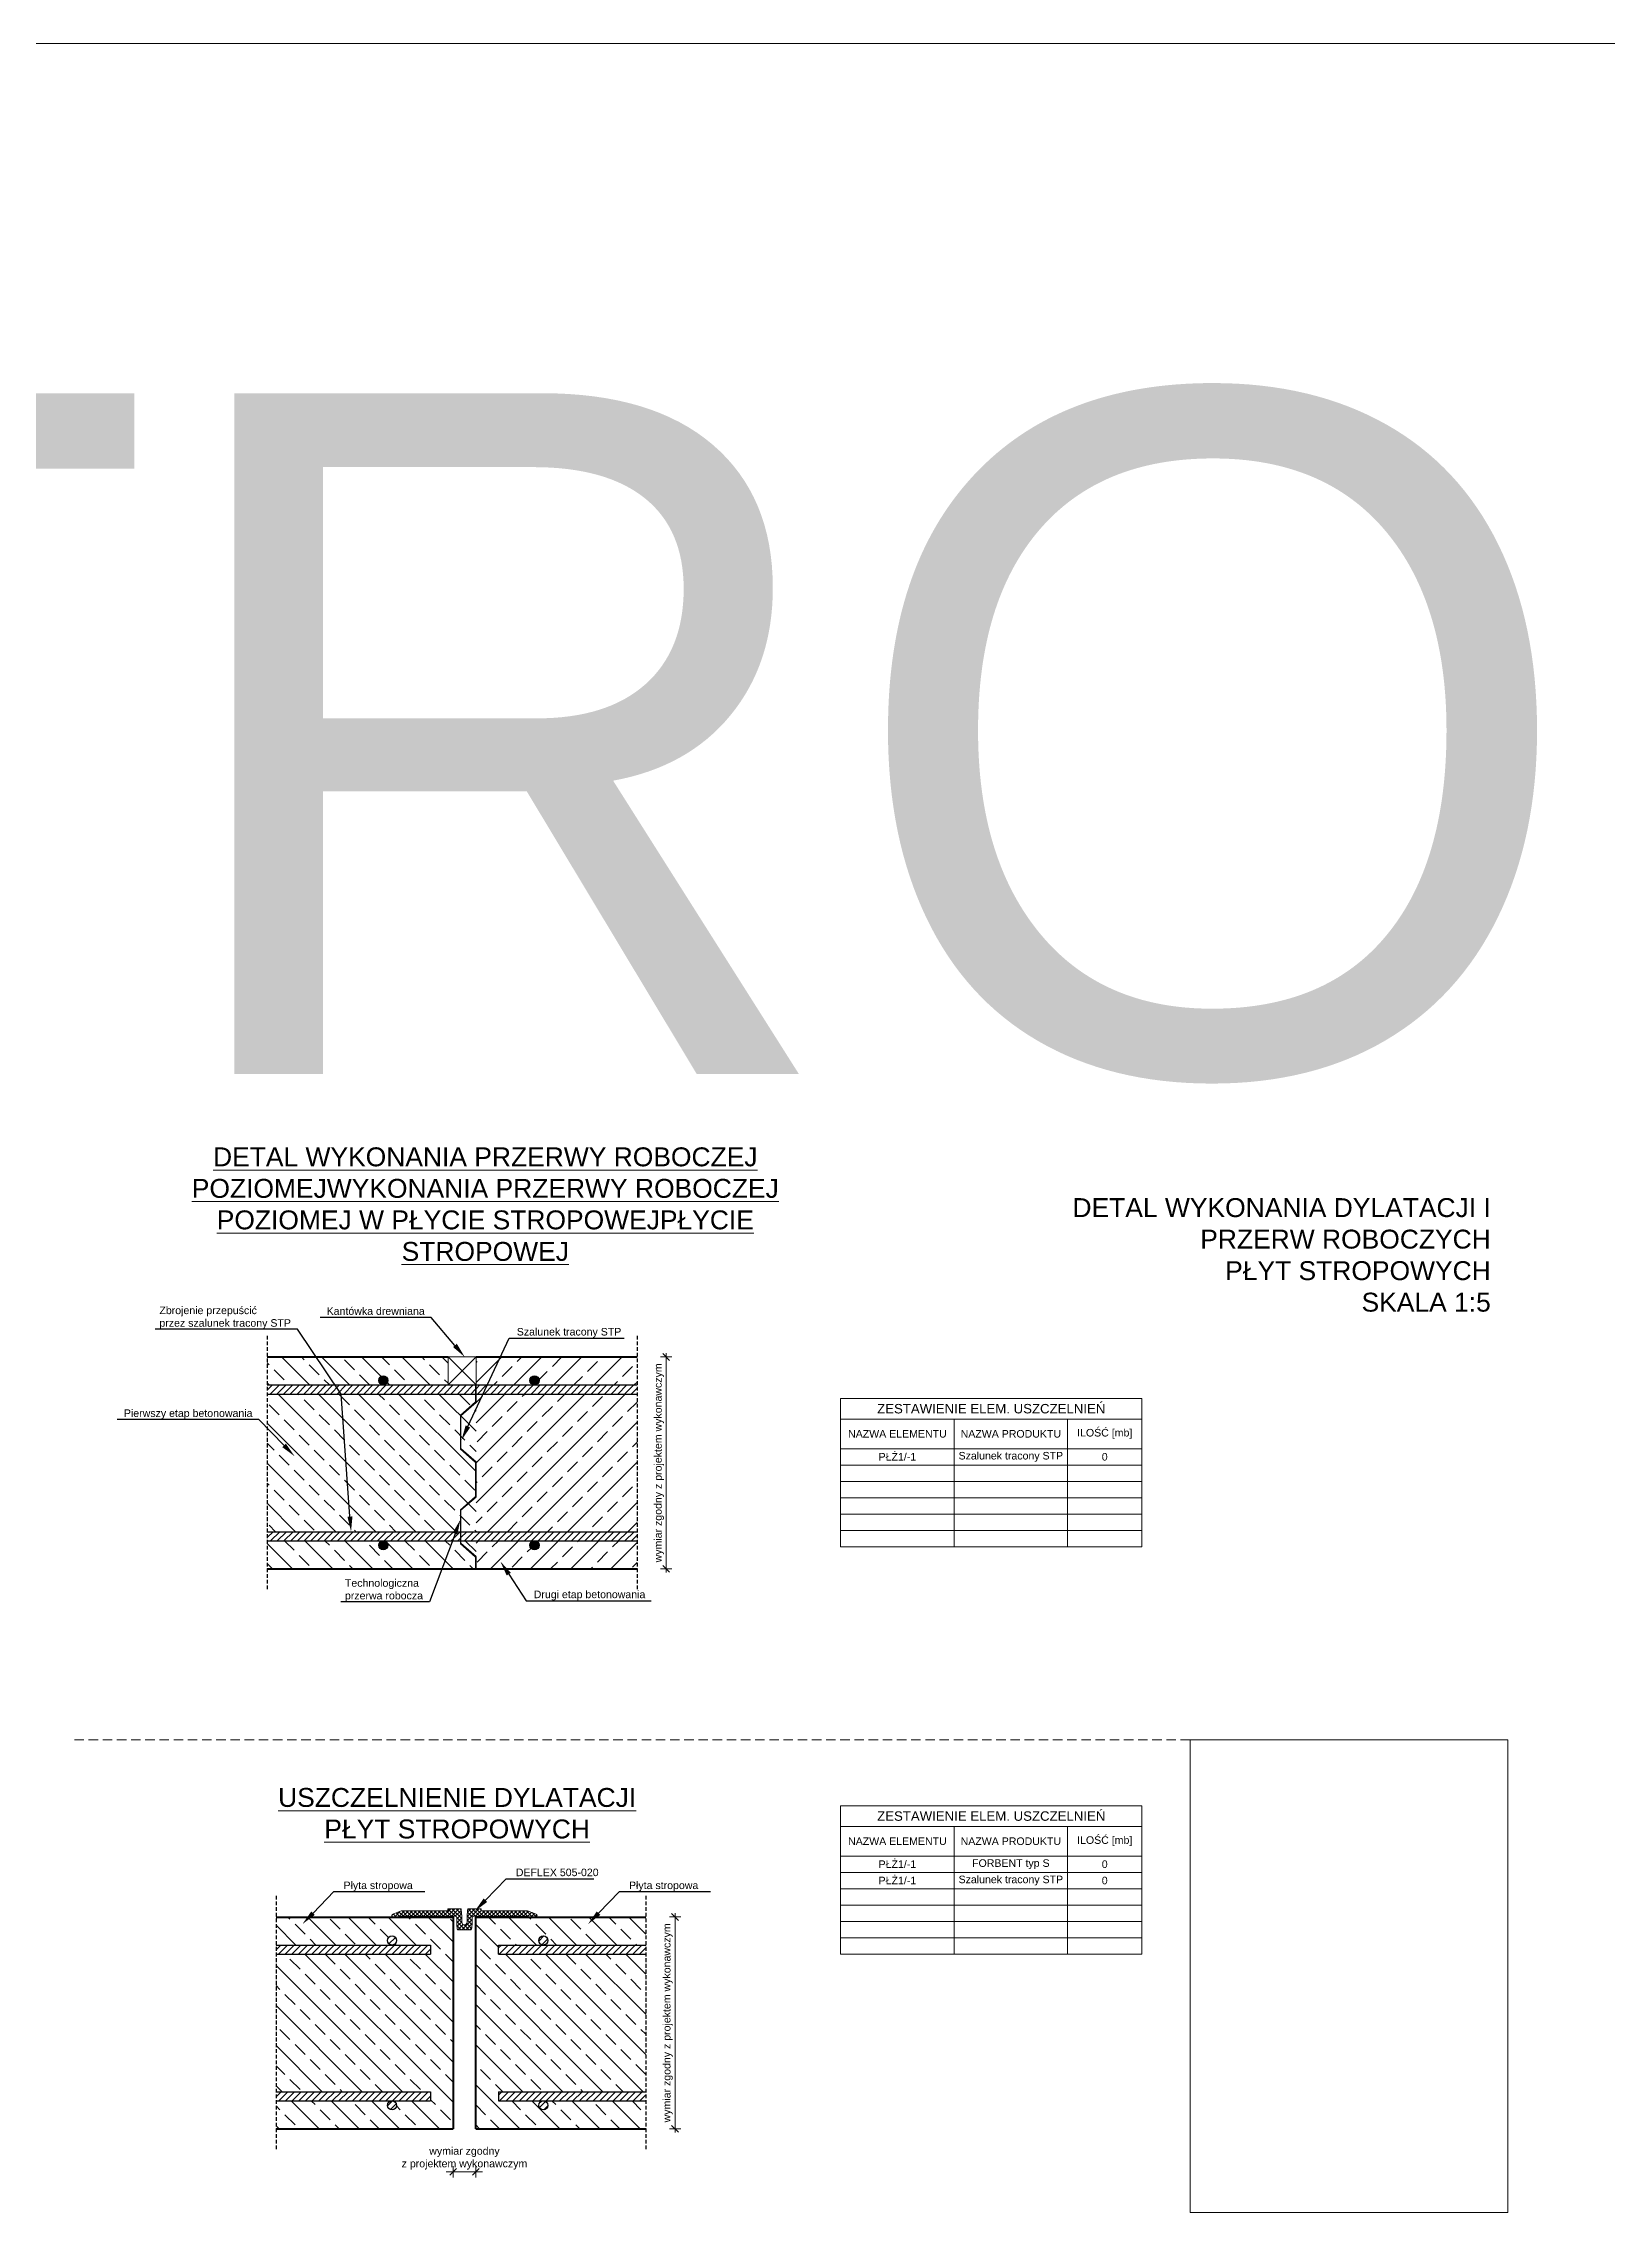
# Model space of a CAD drawing. Header units: millimetres. Extents: x 647 to 146539, y -131215 to 59.
# Drawn here: x 109390 to 111458, y -17350 to -14482 of the extents above; entities that cross this region are included whole.
import ezdxf
from ezdxf import colors
from ezdxf.entities.mleader import LeaderData, LeaderLine
from ezdxf.math import Vec2, Vec3

# ---------------------------------------------------------------- set-up
doc = ezdxf.new("R2010")
doc.units = ezdxf.units.MM
doc.linetypes.add('DASHED', pattern=[0.75, 0.5, -0.25])
doc.layers.get('Defpoints').update_dxf_attribs({"color": 2, "lineweight": 50})
for name, color, linetype, lineweight in [('G-Cienka', 4, 'Continuous', 9), ('G-Elementy konstrukcyjne', 1, 'Continuous', 40), ('G-Kreskowanie', 9, 'Continuous', 5), ('G-Obrys', 3, 'Continuous', 20), ('G-Opisy', 2, 'Continuous', 18), ('G-Przerywana', 8, 'DASHED', 15), ('G-Wymiary', 4, 'Continuous', 9)]:
    doc.layers.add(name, color=color, linetype=linetype, lineweight=lineweight)
doc.layers.add('G-Pęty', color=1, linetype='Continuous')
doc.styles.add('Arial-GG', font='arial.ttf')
doc.dimstyles.new('W-1 do 5-GG mm', dxfattribs={"dimscale": 5, "dimtxt": 2, "dimasz": 1.8, "dimexe": 1.5, "dimexo": 0, "dimgap": 0.6, "dimtad": 1, "dimdec": 1, "dimrnd": 1, "dimtxsty": 'Arial-GG', "dimblk": 'OBLIQUE', "dimcen": 0, "dimdle": 1, "dimclrd": 4, "dimclre": 4, "dimclrt": 7, "dimadec": 1, "dimazin": 0, "dimtfac": 1, "dimtdec": 1, "dimtix": 1, "dimtmove": 0, "dimatfit": 2, "dimfxl": 1.5, "dimfxlon": 1, "dimlwd": -1, "dimlwe": -1, "dimarcsym": 0})
pattern_1 = [(45, (-1491065.873, 726037.5035), (-4.419417382, 4.419417382), [])]

# ---------------------------------------------------------------- blocks, each defined once
blk = doc.blocks.new('_Oblique')
at = {"color": 0, "linetype": 'ByBlock', "lineweight": -2}
blk.add_line((-0.5, -0.5), (0.5, 0.5), dxfattribs=at)
blk = doc.blocks.new('*D954')
at = {"layer": 'Defpoints', "color": 0, "transparency": 16777216}
for p in [(110174.5, -16218.3), (110213, -16218.3), (110174.5, -16498.3)]:
    blk.add_point(p, dxfattribs=at)
at = {"layer": 'G-Wymiary', "color": 4, "transparency": 16777216}
for p, q in [((110205.5, -16218.3), (110220.5, -16218.3)), ((110213, -16503.3), (110213, -16213.3)), ((110205.5, -16498.3), (110220.5, -16498.3))]:
    blk.add_line(p, q, dxfattribs=at)
at = {"layer": 'G-Wymiary', "color": 4, "transparency": 16777216, "xscale": 9, "yscale": 9, "zscale": 9}
for p, rotation in [((110213, -16218.3), 90), ((110213, -16498.3), 270)]:
    blk.add_blockref('_Oblique', p, dxfattribs=dict(at, rotation=rotation))
at = {"layer": 'G-Wymiary', "color": 7, "transparency": 16777216, "insert": (110203.6, -16358.3), "char_height": 10, "attachment_point": 5, "rotation": 90, "style": 'Arial-GG'}
blk.add_mtext('wymiar zgodny z projektem wykonawczym', dxfattribs=at)
blk = doc.blocks.new('*D955')
at = {"layer": 'Defpoints', "color": 0, "transparency": 16777216}
for p in [(110186.1, -16958.7), (110224.7, -16958.7), (110186.1, -17238.7)]:
    blk.add_point(p, dxfattribs=at)
at = {"layer": 'G-Wymiary', "color": 4, "transparency": 16777216}
for p, q in [((110217.2, -16958.7), (110232.2, -16958.7)), ((110224.7, -17243.7), (110224.7, -16953.7)), ((110217.2, -17238.7), (110232.2, -17238.7))]:
    blk.add_line(p, q, dxfattribs=at)
at = {"layer": 'G-Wymiary', "color": 4, "transparency": 16777216, "xscale": 9, "yscale": 9, "zscale": 9}
for p, rotation in [((110224.7, -16958.7), 90), ((110224.7, -17238.7), 270)]:
    blk.add_blockref('_Oblique', p, dxfattribs=dict(at, rotation=rotation))
at = {"layer": 'G-Wymiary', "color": 7, "transparency": 16777216, "insert": (110215.2, -17098.7), "char_height": 10, "attachment_point": 5, "rotation": 90, "style": 'Arial-GG'}
blk.add_mtext('wymiar zgodny z projektem wykonawczym', dxfattribs=at)
blk = doc.blocks.new('*D956')
at = {"layer": 'Defpoints', "color": 0, "transparency": 16777216}
for p in [(109931.3, -17238.7), (109961.3, -17238.7), (109961.3, -17295.6)]:
    blk.add_point(p, dxfattribs=at)
at = {"layer": 'G-Wymiary', "color": 4, "transparency": 16777216}
for p, q in [((109931.3, -17288.1), (109931.3, -17303.1)), ((109961.3, -17288.1), (109961.3, -17303.1)), ((109931.3, -17295.6), (109922.3, -17295.6)), ((109931.3, -17295.6), (109961.3, -17295.6)), ((109961.3, -17295.6), (109970.3, -17295.6))]:
    blk.add_line(p, q, dxfattribs=at)
at = {"layer": 'G-Wymiary', "color": 4, "transparency": 16777216, "xscale": 9, "yscale": 9, "zscale": 9}
blk.add_blockref('_Oblique', (109931.3, -17295.6), dxfattribs=at)
at = {"layer": 'G-Wymiary', "color": 4, "transparency": 16777216, "xscale": 9, "yscale": 9, "zscale": 9, "rotation": 180}
blk.add_blockref('_Oblique', (109961.3, -17295.6), dxfattribs=at)
at = {"layer": 'G-Wymiary', "color": 7, "transparency": 16777216, "insert": (109946.3, -17277.8), "char_height": 10, "attachment_point": 5, "style": 'Arial-GG'}
blk.add_mtext('wymiar zgodny\\Pz projektem wykonawczym', dxfattribs=at)

msp = doc.modelspace()

# ---------------------------------------------------------------- hatches: boundary and pattern name
at = {"layer": 'G-Kreskowanie'}
h = msp.add_hatch(dxfattribs=at)
h.set_pattern_fill('ANSI33', color=256, scale=150, angle=90)
h.set_pattern_definition([(135, (-1489847.13, 721493.624), (-26.5165043, -26.5165043), []), (135, (-1489847.13, 721520.14), (-26.5165043, -26.5165043), [18.75, -9.375])])
h.paths.add_polyline_path([(109685.6, -16449.26), (109961.65, -16449.26), (109961.65, -16267.26), (109685.6, -16267.26)])
h.paths.add_polyline_path([(109685.6, -16461.26), (109838.67, -16461.26, 2.3584512), (109844.87, -16467.26, 0.4044874), (109839.07, -16461.26), (109961.65, -16461.26), (109961.65, -16498.26), (109685.6, -16498.26)])
h.paths.add_polyline_path([(109685.6, -16218.26), (109924.65, -16218.26), (109924.65, -16255.26), (109839.07, -16255.26, 0.4044874), (109844.87, -16249.26, 2.3584512), (109838.67, -16255.26), (109685.6, -16255.26)])
h = msp.add_hatch(dxfattribs=at)
h.set_pattern_fill('ANSI33', color=256, scale=150)
h.set_pattern_definition([(45, (-1489936.78, 726158.35), (-26.5165043, 26.5165043), []), (45, (-1489910.264, 726158.35), (-26.5165043, 26.5165043), [18.75, -9.375])])
h.paths.add_polyline_path([(110174.48, -16449.26), (110174.48, -16267.26), (109961.65, -16267.26), (109961.65, -16449.26)])
h.paths.add_polyline_path([(109961.65, -16255.26), (109961.65, -16218.26), (110174.48, -16218.26), (110174.48, -16255.26), (110039.07, -16255.26, 0.4044874), (110044.87, -16249.26, 2.3584512), (110038.67, -16255.26)])
h.paths.add_polyline_path([(109961.65, -16498.26), (109961.65, -16461.26), (110038.67, -16461.26, 2.3584512), (110044.87, -16467.26, 0.4044874), (110039.07, -16461.26), (110174.48, -16461.26), (110174.48, -16498.26)])
h = msp.add_hatch(dxfattribs=at)
h.set_pattern_fill('ANSI31', color=256, scale=50)
h.set_pattern_definition(pattern_1)
h.paths.add_polyline_path([(109744.88, -16255.26), (109838.67, -16255.26, 0.016662), (109839.07, -16255.26), (109960.95, -16255.26), (109960.95, -16267.26), (109748.06, -16267.26)])
h.paths.add_polyline_path([(109970.85, -16267.26), (109976.46, -16255.26), (110038.67, -16255.26, 0.016662), (110039.07, -16255.26), (110174.48, -16255.26), (110174.48, -16267.26)])
h.paths.add_polyline_path([(109685.6, -16255.26), (109685.6, -16267.26), (109748.06, -16267.26), (109744.88, -16255.26)])
h.paths.add_polyline_path([(109970.85, -16267.26), (109976.46, -16255.26), (109961.65, -16255.26), (109961.65, -16267.26)])
at = {"layer": 'G-Kreskowanie', "lineweight": -3, "ltscale": 0.8}
for points in [[(109838.67, -16255.26, -2.3584512), (109844.87, -16249.26, -0.4044874), (109839.07, -16255.26)], [(110038.67, -16255.26, -2.3584512), (110044.87, -16249.26, -0.4044874), (110039.07, -16255.26)], [(109838.67, -16461.26, 2.3584512), (109844.87, -16467.26, 0.4044874), (109839.07, -16461.26)], [(110038.67, -16461.26, 2.3584512), (110044.87, -16467.26, 0.4044874), (110039.07, -16461.26)]]:
    msp.add_hatch(color=256, dxfattribs=at).paths.add_polyline_path(points)
at = {"layer": 'G-Kreskowanie'}
h = msp.add_hatch(dxfattribs=at)
h.set_pattern_fill('ANSI31', color=256, scale=50)
h.set_pattern_definition(pattern_1)
h.paths.add_polyline_path([(109685.6, -16461.26), (109940.95, -16461.26), (109940.95, -16449.26), (109685.6, -16449.26)])
h.paths.add_polyline_path([(109941.65, -16449.26), (110174.48, -16449.26), (110174.48, -16461.26), (110039.07, -16461.26, 0.016662), (110038.67, -16461.26), (109941.65, -16461.26)])
h = msp.add_hatch(dxfattribs=at)
h.set_pattern_fill('ANSI37', color=256, scale=30, style=0)
h.set_pattern_definition([(45, (-1491065.873, 726037.5035), (-2.6516504294, 2.6516504294), []), (135, (-1491065.873, 726037.5035), (-2.6516504294, -2.6516504294), [])])
h.paths.add_polyline_path([(109852.28, -16958.74, -0.4142136), (109850.28, -16956.74), (109850.28, -16956.69, -0.3152988), (109851.59, -16954.81), (109862.78, -16950.74), (109924.28, -16950.74), (109924.28, -16947.74), (109941.78, -16947.74, -0.0140125), (109942.78, -16957.24), (109942.78, -16965.74, 0.4142136), (109946.28, -16969.24, 0.4142136), (109949.78, -16965.74), (109949.78, -16957.24, -0.0140125), (109950.78, -16947.74), (109968.28, -16947.74), (109968.28, -16950.74), (110029.78, -16950.74), (110040.96, -16954.81, -0.3152988), (110042.28, -16956.69), (110042.28, -16956.74, -0.4142136), (110040.28, -16958.74), (110031.28, -16958.74), (110030.28, -16957.74), (110029.28, -16958.74), (110028.28, -16957.74), (110027.28, -16958.74), (110026.28, -16957.74), (110025.28, -16958.74), (110024.28, -16957.74), (110023.28, -16958.74), (110022.28, -16957.74), (110021.28, -16958.74), (110020.28, -16957.74), (110019.28, -16958.74), (110018.28, -16957.74), (110017.28, -16958.74), (110016.28, -16957.74), (110015.28, -16958.74), (110014.28, -16957.74), (110013.28, -16958.74), (110012.28, -16957.74), (110011.28, -16958.74), (110010.28, -16957.74), (110009.28, -16958.74), (110008.28, -16957.74), (110007.28, -16958.74), (110006.28, -16957.74), (110005.28, -16958.74), (110004.28, -16957.74), (110003.28, -16958.74), (110002.28, -16957.74), (110001.28, -16958.74), (110000.28, -16957.74), (109999.28, -16958.74), (109998.28, -16957.74), (109997.28, -16958.74), (109996.28, -16957.74), (109995.28, -16958.74), (109994.28, -16957.74), (109993.28, -16958.74), (109992.28, -16957.74), (109991.28, -16958.74), (109990.28, -16957.74), (109989.28, -16958.74), (109988.28, -16957.74), (109987.28, -16958.74), (109986.28, -16957.74), (109985.28, -16958.74), (109984.28, -16957.74), (109983.28, -16958.74), (109982.28, -16957.74), (109981.28, -16958.74), (109980.28, -16957.74), (109979.28, -16958.74), (109978.28, -16957.74), (109977.28, -16958.74), (109976.28, -16957.74), (109975.28, -16958.74), (109974.28, -16957.74), (109973.28, -16958.74), (109972.28, -16957.74), (109971.28, -16958.74), (109970.28, -16957.74), (109969.28, -16958.74), (109968.28, -16957.74), (109967.28, -16958.74), (109966.28, -16957.74), (109965.28, -16958.74), (109964.28, -16957.74), (109963.28, -16958.74), (109962.78, -16957.74), (109958.28, -16957.74, 0.4141342), (109956.28, -16959.74), (109956.28, -16969.24, -0.0697232), (109955.28, -16975.74), (109937.28, -16975.74, -0.0697232), (109936.28, -16969.24), (109936.28, -16959.74, 0.4141342), (109934.28, -16957.74), (109929.78, -16957.74), (109929.28, -16958.74), (109928.28, -16957.74), (109927.28, -16958.74), (109926.28, -16957.74), (109925.28, -16958.74), (109924.28, -16957.74), (109923.28, -16958.74), (109922.28, -16957.74), (109921.28, -16958.74), (109920.28, -16957.74), (109919.28, -16958.74), (109918.28, -16957.74), (109917.28, -16958.74), (109916.28, -16957.74), (109915.28, -16958.74), (109914.28, -16957.74), (109913.28, -16958.74), (109912.28, -16957.74), (109911.28, -16958.74), (109910.28, -16957.74), (109909.28, -16958.74), (109908.28, -16957.74), (109907.28, -16958.74), (109906.28, -16957.74), (109905.28, -16958.74), (109904.28, -16957.74), (109903.28, -16958.74), (109902.28, -16957.74), (109901.28, -16958.74), (109900.28, -16957.74), (109899.28, -16958.74), (109898.28, -16957.74), (109897.28, -16958.74), (109896.28, -16957.74), (109895.28, -16958.74), (109894.28, -16957.74), (109893.28, -16958.74), (109892.28, -16957.74), (109891.28, -16958.74), (109890.28, -16957.74), (109889.28, -16958.74), (109888.28, -16957.74), (109887.28, -16958.74), (109886.28, -16957.74), (109885.28, -16958.74), (109884.28, -16957.74), (109883.28, -16958.74), (109882.28, -16957.74), (109881.28, -16958.74), (109880.28, -16957.74), (109879.28, -16958.74), (109878.28, -16957.74), (109877.28, -16958.74), (109876.28, -16957.74), (109875.28, -16958.74), (109874.28, -16957.74), (109873.28, -16958.74), (109872.28, -16957.74), (109871.28, -16958.74), (109870.28, -16957.74), (109869.28, -16958.74), (109868.28, -16957.74), (109867.28, -16958.74), (109866.28, -16957.74), (109865.28, -16958.74), (109864.28, -16957.74), (109863.28, -16958.74), (109862.28, -16957.74), (109861.28, -16958.74)])
h = msp.add_hatch(dxfattribs=at)
h.set_pattern_fill('ANSI33', color=256, scale=150, angle=90)
h.set_pattern_definition([(135, (-1491065.873, 726037.504), (-26.5165043, -26.5165043), []), (135, (-1491065.873, 726064.02), (-26.5165043, -26.5165043), [18.75, -9.375])])
h.paths.add_polyline_path([(109697.23, -16958.74), (109931.28, -16958.74), (109931.28, -17238.74), (109697.23, -17238.74), (109697.23, -17201.74), (109850.3, -17201.74, 2.3584512), (109856.5, -17207.74, 0.4044874), (109850.7, -17201.74), (109901.28, -17201.74), (109901.28, -17189.74), (109697.23, -17189.74), (109697.23, -17007.74), (109901.28, -17007.74), (109901.28, -16995.74), (109850.7, -16995.74, 0.4044874), (109856.5, -16989.74, 2.3584512), (109850.3, -16995.74), (109697.23, -16995.74)])
h.paths.add_polyline_path([(109961.28, -17238.74), (109961.28, -16958.74), (110186.11, -16958.74), (110186.11, -16995.74), (110050.7, -16995.74, 0.4044874), (110056.5, -16989.74, 2.3584512), (110050.3, -16995.74), (109991.28, -16995.74), (109991.28, -17007.74), (110186.11, -17007.74), (110186.11, -17189.74), (109991.28, -17189.74), (109991.28, -17201.74), (110050.3, -17201.74, 2.3584512), (110056.5, -17207.74, 0.4044874), (110050.7, -17201.74), (110186.11, -17201.74), (110186.11, -17238.74)])
h = msp.add_hatch(dxfattribs=at)
h.set_pattern_fill('ANSI31', color=256, scale=50)
h.set_pattern_definition(pattern_1)
h.paths.add_polyline_path([(109901.28, -17007.74), (109697.23, -17007.74), (109697.23, -16995.74), (109850.3, -16995.74, 0.016662), (109850.7, -16995.74), (109901.28, -16995.74)])
h = msp.add_hatch(dxfattribs=at)
h.set_pattern_fill('ANSI31', color=256, scale=50)
h.set_pattern_definition(pattern_1)
h.paths.add_polyline_path([(109850.3, -16995.74, -2.3584512), (109856.5, -16989.74, -0.4044874), (109850.7, -16995.74)])
h = msp.add_hatch(dxfattribs=at)
h.set_pattern_fill('ANSI31', color=256, scale=50)
h.set_pattern_definition(pattern_1)
h.paths.add_polyline_path([(109991.28, -17007.74), (109991.28, -16995.74), (110050.3, -16995.74, 0.016662), (110050.7, -16995.74), (110186.11, -16995.74), (110186.11, -17007.74)])
h = msp.add_hatch(dxfattribs=at)
h.set_pattern_fill('ANSI31', color=256, scale=50)
h.set_pattern_definition(pattern_1)
h.paths.add_polyline_path([(110050.3, -16995.74, -2.3584512), (110056.5, -16989.74, -0.4044874), (110050.7, -16995.74)])
h = msp.add_hatch(dxfattribs=at)
h.set_pattern_fill('ANSI31', color=256, scale=50)
h.set_pattern_definition(pattern_1)
h.paths.add_polyline_path([(109901.28, -17201.74), (109850.7, -17201.74, 0.016662), (109850.3, -17201.74), (109697.23, -17201.74), (109697.23, -17189.74), (109901.28, -17189.74)])
h = msp.add_hatch(dxfattribs=at)
h.set_pattern_fill('ANSI31', color=256, scale=50)
h.set_pattern_definition(pattern_1)
h.paths.add_polyline_path([(109850.3, -17201.74, 2.3584512), (109856.5, -17207.74, 0.4044874), (109850.7, -17201.74)])
h = msp.add_hatch(dxfattribs=at)
h.set_pattern_fill('ANSI31', color=256, scale=50)
h.set_pattern_definition(pattern_1)
h.paths.add_polyline_path([(109991.28, -17201.74), (109991.28, -17189.74), (110186.11, -17189.74), (110186.11, -17201.74), (110050.7, -17201.74, 0.016662), (110050.3, -17201.74)])
h = msp.add_hatch(dxfattribs=at)
h.set_pattern_fill('ANSI31', color=256, scale=50)
h.set_pattern_definition(pattern_1)
h.paths.add_polyline_path([(110050.3, -17201.74, 2.3584512), (110056.5, -17207.74, 0.4044874), (110050.7, -17201.74)])

# ---------------------------------------------------------------- linework, layer by layer
at = {"layer": 'G-Cienka', "ltscale": 2}
msp.add_line((103895.11, -14481.51), (125538.61, -14481.51), dxfattribs=at)
at = {"layer": 'G-Elementy konstrukcyjne'}
for points in [[(109685.6, -16218.26), (109924.65, -16218.26)], [(109961.65, -16218.26), (110174.48, -16218.26)], [(109685.6, -16498.26), (110174.48, -16498.26)], [(109697.23, -16958.74), (109931.28, -16958.74), (109931.28, -17238.74)], [(109961.28, -17238.74), (109961.28, -16958.74), (110186.11, -16958.74)], [(109697.23, -17238.74), (109931.28, -17238.74)], [(109961.28, -17238.74), (110186.11, -17238.74)]]:
    msp.add_lwpolyline(points, dxfattribs=at)
at = {"layer": 'G-Kreskowanie', "ltscale": 2}
for points in [[(110443.66, -16273.13), (110841.87, -16273.13), (110841.87, -16469.12), (110443.66, -16469.12)], [(110443.66, -16300.33), (110841.87, -16300.33), (110841.87, -16273.13), (110443.66, -16273.13)], [(110443.66, -16300.33), (110593.66, -16300.33), (110593.66, -16339.52), (110443.66, -16339.52)], [(110593.66, -16300.33), (110743.66, -16300.33), (110743.66, -16339.52), (110593.66, -16339.52)], [(110743.66, -16300.33), (110841.87, -16300.33), (110841.87, -16339.52), (110743.66, -16339.52)], [(110443.66, -16339.52), (110593.66, -16339.52), (110593.66, -16361.12), (110443.66, -16361.12)], [(110593.66, -16339.52), (110743.66, -16339.52), (110743.66, -16361.12), (110593.66, -16361.12)], [(110743.66, -16339.52), (110841.87, -16339.52), (110841.87, -16361.12), (110743.66, -16361.12)], [(110443.66, -16361.12), (110593.66, -16361.12), (110593.66, -16382.72), (110443.66, -16382.72)], [(110593.66, -16361.12), (110743.66, -16361.12), (110743.66, -16382.72), (110593.66, -16382.72)], [(110743.66, -16361.12), (110841.87, -16361.12), (110841.87, -16382.72), (110743.66, -16382.72)], [(110443.66, -16382.72), (110593.66, -16382.72), (110593.66, -16404.32), (110443.66, -16404.32)], [(110443.66, -16404.32), (110593.66, -16404.32), (110593.66, -16425.92), (110443.66, -16425.92)], [(110593.66, -16382.72), (110743.66, -16382.72), (110743.66, -16404.32), (110593.66, -16404.32)], [(110593.66, -16404.32), (110743.66, -16404.32), (110743.66, -16425.92), (110593.66, -16425.92)], [(110743.66, -16382.72), (110841.87, -16382.72), (110841.87, -16404.32), (110743.66, -16404.32)], [(110743.66, -16404.32), (110841.87, -16404.32), (110841.87, -16425.92), (110743.66, -16425.92)], [(110443.66, -16425.92), (110593.66, -16425.92), (110593.66, -16447.52), (110443.66, -16447.52)], [(110593.66, -16425.92), (110743.66, -16425.92), (110743.66, -16447.52), (110593.66, -16447.52)], [(110743.66, -16425.92), (110841.87, -16425.92), (110841.87, -16447.52), (110743.66, -16447.52)], [(110443.66, -16447.52), (110593.66, -16447.52), (110593.66, -16469.12), (110443.66, -16469.12)], [(110593.66, -16447.52), (110743.66, -16447.52), (110743.66, -16469.12), (110593.66, -16469.12)], [(110743.66, -16447.52), (110841.87, -16447.52), (110841.87, -16469.12), (110743.66, -16469.12)], [(110443.66, -16811.74), (110841.87, -16811.74), (110841.87, -17007.73), (110443.66, -17007.73)], [(110443.66, -16838.94), (110841.87, -16838.94), (110841.87, -16811.74), (110443.66, -16811.74)], [(110443.66, -16838.94), (110593.66, -16838.94), (110593.66, -16878.13), (110443.66, -16878.13)], [(110593.66, -16838.94), (110743.66, -16838.94), (110743.66, -16878.13), (110593.66, -16878.13)], [(110743.66, -16838.94), (110841.87, -16838.94), (110841.87, -16878.13), (110743.66, -16878.13)], [(110443.66, -16878.13), (110593.66, -16878.13), (110593.66, -16899.73), (110443.66, -16899.73)], [(110593.66, -16878.13), (110743.66, -16878.13), (110743.66, -16899.73), (110593.66, -16899.73)], [(110743.66, -16878.13), (110841.87, -16878.13), (110841.87, -16899.73), (110743.66, -16899.73)], [(110443.66, -16899.73), (110593.66, -16899.73), (110593.66, -16921.33), (110443.66, -16921.33)], [(110443.66, -16921.33), (110593.66, -16921.33), (110593.66, -16942.93), (110443.66, -16942.93)], [(110593.66, -16899.73), (110743.66, -16899.73), (110743.66, -16921.33), (110593.66, -16921.33)], [(110593.66, -16921.33), (110743.66, -16921.33), (110743.66, -16942.93), (110593.66, -16942.93)], [(110743.66, -16899.73), (110841.87, -16899.73), (110841.87, -16921.33), (110743.66, -16921.33)], [(110743.66, -16921.33), (110841.87, -16921.33), (110841.87, -16942.93), (110743.66, -16942.93)], [(110443.66, -16942.93), (110593.66, -16942.93), (110593.66, -16964.53), (110443.66, -16964.53)], [(110593.66, -16942.93), (110743.66, -16942.93), (110743.66, -16964.53), (110593.66, -16964.53)], [(110743.66, -16942.93), (110841.87, -16942.93), (110841.87, -16964.53), (110743.66, -16964.53)], [(110443.66, -16964.53), (110593.66, -16964.53), (110593.66, -16986.13), (110443.66, -16986.13)], [(110593.66, -16964.53), (110743.66, -16964.53), (110743.66, -16986.13), (110593.66, -16986.13)], [(110743.66, -16964.53), (110841.87, -16964.53), (110841.87, -16986.13), (110743.66, -16986.13)], [(110443.66, -16986.13), (110593.66, -16986.13), (110593.66, -17007.73), (110443.66, -17007.73)], [(110593.66, -16986.13), (110743.66, -16986.13), (110743.66, -17007.73), (110593.66, -17007.73)], [(110743.66, -16986.13), (110841.87, -16986.13), (110841.87, -17007.73), (110743.66, -17007.73)]]:
    msp.add_lwpolyline(points, close=True, dxfattribs=at)
at = {"layer": 'G-Obrys'}
for p, q in [((109924.65, -16255.26), (109961.65, -16218.26)), ((109924.65, -16218.26), (109961.65, -16255.26))]:
    msp.add_line(p, q, dxfattribs=at)
msp.add_lwpolyline([(109924.65, -16255.26), (109961.65, -16255.26), (109961.65, -16218.26), (109924.65, -16218.26)], close=True, dxfattribs=at)
at = {"layer": 'G-Obrys', "color": 3, "lineweight": 25}
for points in [[(109960.95, -16255.26), (109960.95, -16277.76), (109940.95, -16295.26), (109940.95, -16340.26), (109960.95, -16357.76), (109960.95, -16402.76), (109940.95, -16420.26), (109940.95, -16465.26), (109960.95, -16482.76), (109960.95, -16498.26)], [(109961.65, -16498.26), (109961.65, -16482.44), (109941.65, -16464.94), (109941.65, -16420.58), (109961.65, -16403.08), (109961.65, -16357.44), (109941.65, -16339.94), (109941.65, -16295.58), (109961.65, -16278.08), (109961.65, -16255.26)]]:
    msp.add_lwpolyline(points, dxfattribs=at)
at = {"layer": 'G-Obrys', "ltscale": 2}
msp.add_lwpolyline([(110905.61, -16724.59), (111325.61, -16724.59), (111325.61, -17349.56), (110905.61, -17349.56)], close=True, dxfattribs=at)
at = {"layer": 'G-Obrys'}
msp.add_lwpolyline([(109956.28, -16959.74, -0.4141342), (109958.28, -16957.74), (109962.78, -16957.74), (109963.28, -16958.74), (109964.28, -16957.74), (109965.28, -16958.74), (109966.28, -16957.74), (109967.28, -16958.74), (109968.28, -16957.74), (109969.28, -16958.74), (109970.28, -16957.74), (109971.28, -16958.74), (109972.28, -16957.74), (109973.28, -16958.74), (109974.28, -16957.74), (109975.28, -16958.74), (109976.28, -16957.74), (109977.28, -16958.74), (109978.28, -16957.74), (109979.28, -16958.74), (109980.28, -16957.74), (109981.28, -16958.74), (109982.28, -16957.74), (109983.28, -16958.74), (109984.28, -16957.74), (109985.28, -16958.74), (109986.28, -16957.74), (109987.28, -16958.74), (109988.28, -16957.74), (109989.28, -16958.74), (109990.28, -16957.74), (109991.28, -16958.74), (109992.28, -16957.74), (109993.28, -16958.74), (109994.28, -16957.74), (109995.28, -16958.74), (109996.28, -16957.74), (109997.28, -16958.74), (109998.28, -16957.74), (109999.28, -16958.74), (110000.28, -16957.74), (110001.28, -16958.74), (110002.28, -16957.74), (110003.28, -16958.74), (110004.28, -16957.74), (110005.28, -16958.74), (110006.28, -16957.74), (110007.28, -16958.74), (110008.28, -16957.74), (110009.28, -16958.74), (110010.28, -16957.74), (110011.28, -16958.74), (110012.28, -16957.74), (110013.28, -16958.74), (110014.28, -16957.74), (110015.28, -16958.74), (110016.28, -16957.74), (110017.28, -16958.74), (110018.28, -16957.74), (110019.28, -16958.74), (110020.28, -16957.74), (110021.28, -16958.74), (110022.28, -16957.74), (110023.28, -16958.74), (110024.28, -16957.74), (110025.28, -16958.74), (110026.28, -16957.74), (110027.28, -16958.74), (110028.28, -16957.74), (110029.28, -16958.74), (110030.28, -16957.74), (110031.28, -16958.74), (110040.28, -16958.74, 0.4142136), (110042.28, -16956.74), (110042.28, -16956.69, 0.3152988), (110040.96, -16954.81), (110029.78, -16950.74), (109968.28, -16950.74), (109968.28, -16947.74), (109950.78, -16947.74, 0.0140125), (109949.78, -16957.24), (109949.78, -16965.74, -0.4142136), (109946.28, -16969.24), (109946.28, -16969.24, -0.4142136), (109942.78, -16965.74), (109942.78, -16957.24, 0.0140125), (109941.78, -16947.74), (109924.28, -16947.74), (109924.28, -16950.74), (109862.78, -16950.74), (109851.59, -16954.81, 0.3152988), (109850.28, -16956.69), (109850.28, -16956.74, 0.4142136), (109852.28, -16958.74), (109861.28, -16958.74), (109862.28, -16957.74), (109863.28, -16958.74), (109864.28, -16957.74), (109865.28, -16958.74), (109866.28, -16957.74), (109867.28, -16958.74), (109868.28, -16957.74), (109869.28, -16958.74), (109870.28, -16957.74), (109871.28, -16958.74), (109872.28, -16957.74), (109873.28, -16958.74), (109874.28, -16957.74), (109875.28, -16958.74), (109876.28, -16957.74), (109877.28, -16958.74), (109878.28, -16957.74), (109879.28, -16958.74), (109880.28, -16957.74), (109881.28, -16958.74), (109882.28, -16957.74), (109883.28, -16958.74), (109884.28, -16957.74), (109885.28, -16958.74), (109886.28, -16957.74), (109887.28, -16958.74), (109888.28, -16957.74), (109889.28, -16958.74), (109890.28, -16957.74), (109891.28, -16958.74), (109892.28, -16957.74), (109893.28, -16958.74), (109894.28, -16957.74), (109895.28, -16958.74), (109896.28, -16957.74), (109897.28, -16958.74), (109898.28, -16957.74), (109899.28, -16958.74), (109900.28, -16957.74), (109901.28, -16958.74), (109902.28, -16957.74), (109903.28, -16958.74), (109904.28, -16957.74), (109905.28, -16958.74), (109906.28, -16957.74), (109907.28, -16958.74), (109908.28, -16957.74), (109909.28, -16958.74), (109910.28, -16957.74), (109911.28, -16958.74), (109912.28, -16957.74), (109913.28, -16958.74), (109914.28, -16957.74), (109915.28, -16958.74), (109916.28, -16957.74), (109917.28, -16958.74), (109918.28, -16957.74), (109919.28, -16958.74), (109920.28, -16957.74), (109921.28, -16958.74), (109922.28, -16957.74), (109923.28, -16958.74), (109924.28, -16957.74), (109925.28, -16958.74), (109926.28, -16957.74), (109927.28, -16958.74), (109928.28, -16957.74), (109929.28, -16958.74), (109929.78, -16957.74), (109934.28, -16957.74, -0.4141342), (109936.28, -16959.74), (109936.28, -16969.24, 0.0697232), (109937.28, -16975.74), (109955.28, -16975.74, 0.0697232), (109956.28, -16969.24)], format="xyb", close=True, dxfattribs=at)
at = {"layer": 'G-Przerywana', "lineweight": -3, "ltscale": 10}
for p, q in [((109685.6, -16190.26), (109685.6, -16526.26)), ((110174.48, -16190.26), (110174.48, -16526.26)), ((109697.23, -16930.74), (109697.23, -17266.74)), ((110186.11, -16930.74), (110186.11, -17266.74))]:
    msp.add_line(p, q, dxfattribs=at)
at = {"layer": 'G-Przerywana', "ltscale": 25}
msp.add_line((110905.61, -16724.59), (109425.61, -16724.59), dxfattribs=at)
at = {"layer": 'G-Pęty', "lineweight": -3, "ltscale": 0.8}
for p, q in [((109901.28, -16995.74), (109901.28, -17007.74)), ((109991.28, -17007.74), (109991.28, -16995.74)), ((109901.28, -17189.74), (109901.28, -17201.74)), ((109991.28, -17189.74), (109991.28, -17201.74))]:
    msp.add_line(p, q, dxfattribs=at)
for points in [[(109685.6, -16255.26), (110174.48, -16255.26)], [(109685.6, -16267.26), (110174.48, -16267.26)], [(109685.6, -16449.26), (110174.48, -16449.26)], [(109685.6, -16461.26), (110174.48, -16461.26)], [(109697.23, -16995.74), (109901.28, -16995.74)], [(109991.28, -16995.74), (110186.11, -16995.74)], [(109697.23, -17007.74), (109901.28, -17007.74)], [(109991.28, -17007.74), (110186.11, -17007.74)], [(109697.23, -17189.74), (109901.28, -17189.74)], [(109697.23, -17201.74), (109901.28, -17201.74)], [(109991.28, -17189.74), (110186.11, -17189.74)], [(109991.28, -17201.74), (110186.11, -17201.74)]]:
    msp.add_lwpolyline(points, dxfattribs=at)
for centre in [(109838.87, -16249.26), (110038.87, -16249.26), (109838.87, -16467.26), (110038.87, -16467.26), (109850.5, -16989.74), (110050.5, -16989.74), (109850.5, -17207.74), (110050.5, -17207.74)]:
    msp.add_circle(centre, 6, dxfattribs=at)

# ---------------------------------------------------------------- texts
at = {"layer": 'G-Opisy', "color": 2, "style": 'Arial-GG'}
for s, insert, char_height, width, attachment_point in [('\\pi20426;STROPY', (87506.38, -15856.81), 900, 45955.9586, 7), ('{\\LDETAL WYKONANIA PRZERWY ROBOCZEJ POZIOMEJWYKONANIA PRZERWY ROBOCZEJ POZIOMEJ }{\\LW PŁYCIE STROPOWEJPŁYCIE STROPOWEJ}', (109973.84, -16091.55), 25, 932.9747, 8)]:
    msp.add_mtext(s, dxfattribs=dict(at, insert=insert, char_height=char_height, width=width, attachment_point=attachment_point))
at = {"layer": 'G-Opisy', "style": 'Arial-GG'}
for s, insert, char_height, width, attachment_point in [('{\\C2;DETAL WYKONANIA DYLATACJI I PRZERW ROBOCZYCH\\PPŁYT STROPOWYCH \\PSKALA 1:5}', (111303.17, -16008.29), 25, 601.0669, 3), ('ZESTAWIENIE ELEM. USZCZELNIEŃ', (110642.76, -16286.73), 12.5, 398.2045, 5), ('{\\fArial|b0|i0|c0|p34;NAZWA ELEMENTU}', (110518.66, -16319.92), 10, 150, 5), ('{\\fArial|b0|i0|c0|p34;NAZWA PRODUKTU}', (110668.66, -16319.92), 10, 150, 5), ('{\\fArial|b0|i0|c0|p34;ILOŚĆ [mb]}', (110792.76, -16319.92), 10, 98.2045, 5), ('{\\fArial|b0|i0|c0|p34;PŁŻ1/-1}', (110518.66, -16350.32), 10, 150, 5), ('{\\fArial|b0|i0|c0|p34;\\C2;Szalunek tracony STP}', (110668.66, -16350.32), 10, 150, 5), ('{\\fArial|b0|i0|c0|p34;0}', (110792.76, -16350.32), 10, 98.2045, 5), ('ZESTAWIENIE ELEM. USZCZELNIEŃ', (110642.76, -16825.34), 12.5, 398.2045, 5), ('{\\fArial|b0|i0|c0|p34;NAZWA ELEMENTU}', (110518.66, -16858.53), 10, 150, 5), ('{\\fArial|b0|i0|c0|p34;NAZWA PRODUKTU}', (110668.66, -16858.53), 10, 150, 5), ('{\\fArial|b0|i0|c0|p34;ILOŚĆ [mb]}', (110792.76, -16858.53), 10, 98.2045, 5), ('{\\fArial|b0|i0|c0|p34;PŁŻ1/-1}', (110518.66, -16888.93), 10, 150, 5), ('{\\fArial|b0|i0|c0|p34;\\C2;FORBENT typ S}', (110668.66, -16888.93), 10, 150, 5), ('{\\fArial|b0|i0|c0|p34;0}', (110792.76, -16888.93), 10, 98.2045, 5), ('{\\fArial|b0|i0|c0|p34;PŁŻ1/-1}', (110518.66, -16910.53), 10, 150, 5), ('{\\fArial|b0|i0|c0|p34;\\C2;Szalunek tracony STP}', (110668.66, -16910.53), 10, 150, 5), ('{\\fArial|b0|i0|c0|p34;0}', (110792.76, -16910.53), 10, 98.2045, 5)]:
    msp.add_mtext(s, dxfattribs=dict(at, insert=insert, char_height=char_height, width=width, attachment_point=attachment_point))
at = {"layer": 'G-Opisy', "color": 2, "insert": (109936.61, -16855.18), "char_height": 25, "attachment_point": 8, "style": 'Arial-GG'}
msp.add_mtext('{\\LUSZCZELNIENIE DYLATACJI\\PPŁYT STROPOWYCH}', dxfattribs=at)

# ---------------------------------------------------------------- dimensions: what is measured, and where the dimension line sits
at = {"layer": 'G-Wymiary'}
for base, p1, p2, picture, middle in [((110213.04, -16218.26), (110174.48, -16498.26), (110174.48, -16218.26), '*D954', (110213.04, -16358.26)), ((110224.67, -16958.74), (110186.11, -17238.74), (110186.11, -16958.74), '*D955', (110224.67, -17098.74))]:
    dim = msp.add_linear_dim(base=base, p1=p1, p2=p2, angle=90, text='wymiar zgodny z projektem wykonawczym', dimstyle='W-1 do 5-GG mm', override={"dimblk": 'Oblique'}, dxfattribs=at)
    dim.commit()
    dim.dimension.update_dxf_attribs({"geometry": picture, "text_midpoint": middle, "dimtype": 160})
dim = msp.add_linear_dim(base=(109961.28, -17295.6), p1=(109931.28, -17238.74), p2=(109961.28, -17238.74), text='wymiar zgodny\\Pz projektem wykonawczym', dimstyle='W-1 do 5-GG mm', override={"dimblk": 'Oblique'}, dxfattribs=at)
dim.commit()
dim.dimension.update_dxf_attribs({"geometry": '*D956', "text_midpoint": (109946.28, -17277.79)})

# ---------------------------------------------------------------- leaders
at = {"layer": 'G-Cienka', "ltscale": 0.8}
ml = msp.add_multileader_mtext('Standard', dxfattribs=at)
ml.set_content('{\\fArial|b0|i0|c0|p34;Zbrojenie przepuścić\\Pprzez \\fArial|b0|i0|c0|p34;szalunek tracony STP }', color=2, style='Arial-GG')
ml.set_leader_properties(color=4)
ml.build(insert=Vec2(0, 0))
ml.multileader.update_dxf_attribs({"text_left_attachment_type": 5, "text_right_attachment_type": 5, "dogleg_length": 10, "arrow_head_size": 20})
ctx = ml.context
ctx.base_point, ctx.char_height, ctx.arrow_head_size, ctx.landing_gap_size, ctx.plane_origin = Vec3(109537.95, -16181.63), 10, 20, 5, Vec3(108330.26, -16099.32)
ctx.left_attachment, ctx.right_attachment = 5, 5
notes = []
notes.append((ctx, [(0, (1, 1, 0), (109725.35, -16181.63), (-1, 0), 5, [(1, [(109796.34, -16449.26), (109783.45, -16267.26)], 0, [])])]))
ctx.mtext.insert, ctx.mtext.defined_height, ctx.mtext.line_spacing_style, ctx.mtext.flow_direction = Vec3(109542.95, -16151.63), 60, 2, 5
ml = msp.add_multileader_mtext('Standard', dxfattribs=at)
ml.set_content('{\\fArial|b0|i0|c0|p34;Kantówka drewniana}', color=2, style='Arial-GG')
ml.set_leader_properties(color=4)
ml.build(insert=Vec2(0, 0))
ml.multileader.update_dxf_attribs({"text_left_attachment_type": 5, "text_right_attachment_type": 5, "dogleg_length": 10, "arrow_head_size": 20})
ctx = ml.context
ctx.base_point, ctx.char_height, ctx.arrow_head_size, ctx.landing_gap_size, ctx.plane_origin = Vec3(109759.09, -16165.91), 10, 20, 5, Vec3(108490.49, -16054.85)
ctx.left_attachment, ctx.right_attachment = 5, 5
notes.append((ctx, [(0, (1, 1, 0), (109902.17, -16165.91), (-1, 0), 5, [(0, [(109946.65, -16218.26)], 0, [])])]))
ctx.mtext.insert, ctx.mtext.defined_height, ctx.mtext.line_spacing_style, ctx.mtext.flow_direction = Vec3(109764.09, -16152.57), 60, 2, 5
ml = msp.add_multileader_mtext('Standard', dxfattribs=at)
ml.set_content('{\\fArial|b0|i0|c0|p34;Szalunek tracony STP }', color=2, style='Arial-GG')
ml.set_leader_properties(color=4)
ml.build(insert=Vec2(0, 0))
ml.multileader.update_dxf_attribs({"text_left_attachment_type": 5, "text_right_attachment_type": 5, "dogleg_length": 10, "arrow_head_size": 20})
ctx = ml.context
ctx.base_point, ctx.char_height, ctx.arrow_head_size, ctx.landing_gap_size, ctx.plane_origin = Vec3(110010.44, -16193.23), 10, 20, 5, Vec3(109083.67, -16068.19)
ctx.left_attachment, ctx.right_attachment = 5, 5
notes.append((ctx, [(0, (1, 1, 0), (110005.44, -16193.23), (1, 0), 5, [(0, [(109942.35, -16328.26)], 0, [])])]))
ctx.mtext.insert, ctx.mtext.defined_height, ctx.mtext.line_spacing_style, ctx.mtext.flow_direction = Vec3(110015.44, -16179.89), 60, 2, 5
ml = msp.add_multileader_mtext('Standard', dxfattribs=at)
ml.set_content('{\\fArial|b0|i0|c0|p34;Pierwszy etap betonowania}', color=2, style='Arial-GG')
ml.set_leader_properties(color=4)
ml.build(insert=Vec2(0, 0))
ml.multileader.update_dxf_attribs({"text_left_attachment_type": 5, "text_right_attachment_type": 5, "dogleg_length": 10, "arrow_head_size": 20})
ctx = ml.context
ctx.base_point, ctx.char_height, ctx.arrow_head_size, ctx.landing_gap_size, ctx.plane_origin = Vec3(109491.02, -16300.89), 10, 20, 5, Vec3(108165.44, -16356.54)
ctx.left_attachment, ctx.right_attachment = 5, 5
notes.append((ctx, [(0, (1, 1, 0), (109674.42, -16300.89), (-1, 0), 5, [(0, [(109721.77, -16349.54)], 0, [])])]))
ctx.mtext.insert, ctx.mtext.defined_height, ctx.mtext.line_spacing_style, ctx.mtext.flow_direction = Vec3(109496.02, -16287.56), 60, 2, 5
ml = msp.add_multileader_mtext('Standard', dxfattribs=at)
ml.set_content('{\\fArial|b0|i0|c0|p34;Technologiczna \\Pprzerwa robocza}', color=2, style='Arial-GG')
ml.set_leader_properties(color=4)
ml.build(insert=Vec2(0, 0))
ml.multileader.update_dxf_attribs({"text_left_attachment_type": 5, "text_right_attachment_type": 5, "dogleg_length": 10, "arrow_head_size": 20})
ctx = ml.context
ctx.base_point, ctx.char_height, ctx.arrow_head_size, ctx.landing_gap_size, ctx.plane_origin = Vec3(109783.25, -16542.08), 10, 20, 5, Vec3(108526.46, -16250.38)
ctx.left_attachment, ctx.right_attachment = 5, 5
notes.append((ctx, [(0, (1, 1, 0), (109900, -16542.08), (-1, 0), 5, [(0, [(109940.95, -16433.17)], 0, [])])]))
ctx.mtext.insert, ctx.mtext.defined_height, ctx.mtext.line_spacing_style, ctx.mtext.flow_direction = Vec3(109788.25, -16512.08), 60, 2, 5
ml = msp.add_multileader_mtext('Standard', dxfattribs=at)
ml.set_content('{\\fArial|b0|i0|c0|p34;Drugi etap betonowania}', color=2, style='Arial-GG')
ml.set_leader_properties(color=4)
ml.build(insert=Vec2(0, 0))
ml.multileader.update_dxf_attribs({"text_left_attachment_type": 5, "text_right_attachment_type": 5, "dogleg_length": 10, "arrow_head_size": 20})
ctx = ml.context
ctx.base_point, ctx.char_height, ctx.arrow_head_size, ctx.landing_gap_size, ctx.plane_origin = Vec3(110032.89, -16540.51), 10, 20, 5, Vec3(109007.06, -16523.1)
ctx.left_attachment, ctx.right_attachment = 5, 5
notes.append((ctx, [(0, (1, 1, 0), (110027.89, -16540.51), (1, 0), 5, [(0, [(109993.84, -16488.7)], 0, [])])]))
ctx.mtext.insert, ctx.mtext.defined_height, ctx.mtext.line_spacing_style, ctx.mtext.flow_direction = Vec3(110037.89, -16527.17), 60, 2, 5
ml = msp.add_multileader_mtext('Standard', dxfattribs=at)
ml.set_content('Płyta stropowa', color=2, style='Arial-GG')
ml.set_leader_properties(color=4)
ml.build(insert=Vec2(0, 0))
ml.multileader.update_dxf_attribs({"text_left_attachment_type": 5, "text_right_attachment_type": 5, "dogleg_length": 10, "arrow_head_size": 20})
ctx = ml.context
ctx.base_point, ctx.char_height, ctx.arrow_head_size, ctx.landing_gap_size, ctx.plane_origin = Vec3(109782.2, -16925.13), 10, 20, 5, Vec3(99875.23, 80439.82)
ctx.left_attachment, ctx.right_attachment, ctx.text_align_type = 5, 5, 1
notes.append((ctx, [(0, (1, 1, 0), (109773.76, -16925.13), (1, 0), 8.44, [(0, [(109732.14, -16968.02)], 0, [])])]))
ctx.mtext.insert, ctx.mtext.defined_height, ctx.mtext.alignment, ctx.mtext.line_spacing_style, ctx.mtext.flow_direction = Vec3(109832.17, -16911.8), 4.91, 2, 2, 5
ml = msp.add_multileader_mtext('Standard', dxfattribs=at)
ml.set_content('DEFLEX 505-020', color=2, style='Arial-GG')
ml.set_leader_properties(color=4)
ml.build(insert=Vec2(0, 0))
ml.multileader.update_dxf_attribs({"text_left_attachment_type": 5, "text_right_attachment_type": 5, "dogleg_length": 10, "arrow_head_size": 20})
ctx = ml.context
ctx.base_point, ctx.char_height, ctx.arrow_head_size, ctx.landing_gap_size, ctx.plane_origin = Vec3(110010.04, -16908.06), 10, 20, 5, Vec3(100103.07, 80456.89)
ctx.left_attachment, ctx.right_attachment, ctx.text_align_type = 5, 5, 1
notes.append((ctx, [(0, (1, 1, 0), (110001.6, -16908.06), (1, 0), 8.44, [(0, [(109959.99, -16950.95)], 0, [])])]))
ctx.mtext.insert, ctx.mtext.defined_height, ctx.mtext.alignment, ctx.mtext.line_spacing_style, ctx.mtext.flow_direction = Vec3(110068.92, -16894.73), 4.91, 2, 2, 5
ml = msp.add_multileader_mtext('Standard', dxfattribs=at)
ml.set_content('Płyta stropowa', color=2, style='Arial-GG')
ml.set_leader_properties(color=4)
ml.build(insert=Vec2(0, 0))
ml.multileader.update_dxf_attribs({"text_left_attachment_type": 5, "text_right_attachment_type": 5, "dogleg_length": 10, "arrow_head_size": 20})
ctx = ml.context
ctx.base_point, ctx.char_height, ctx.arrow_head_size, ctx.landing_gap_size, ctx.plane_origin = Vec3(110159.69, -16925.13), 10, 20, 5, Vec3(100252.72, 80439.82)
ctx.left_attachment, ctx.right_attachment, ctx.text_align_type = 5, 5, 1
notes.append((ctx, [(0, (1, 1, 0), (110151.25, -16925.13), (1, 0), 8.44, [(0, [(110109.63, -16968.02)], 0, [])])]))
ctx.mtext.insert, ctx.mtext.defined_height, ctx.mtext.alignment, ctx.mtext.line_spacing_style, ctx.mtext.flow_direction = Vec3(110209.66, -16911.8), 4.91, 2, 2, 5
for ctx, leaders in notes:
    for number, flags, end, landing, length, lines in leaders:
        leader = LeaderData()
        leader.index, (leader.has_last_leader_line, leader.has_dogleg_vector, leader.attachment_direction) = number, flags
        leader.last_leader_point, leader.dogleg_vector, leader.dogleg_length = Vec3(end), Vec3(landing), length
        for number, points, colour, breaks in lines:
            line = LeaderLine()
            line.index, line.vertices, line.color, line.breaks = number, Vec3.list(points), colors.encode_raw_color(colour), breaks
            leader.lines.append(line)
        ctx.leaders.append(leader)

doc.saveas('drawing.dxf')
